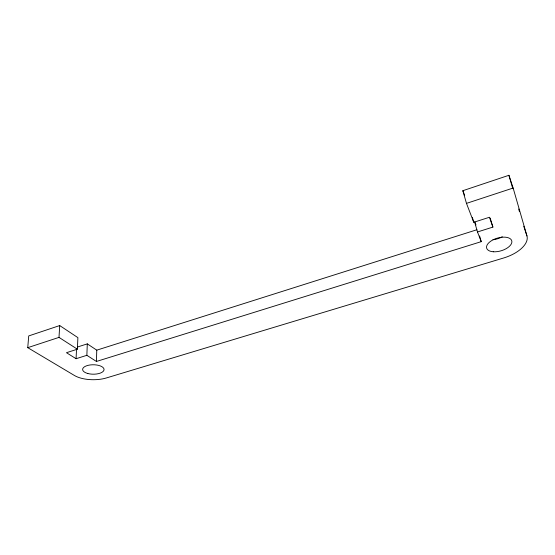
<?xml version="1.0" encoding="UTF-8"?>
<svg xmlns="http://www.w3.org/2000/svg" width="555" height="555" viewBox="0 0 555 555"><rect width="100%" height="100%" fill="white"/><g stroke="black" fill="none" stroke-linecap="round" stroke-linejoin="round"><path stroke-width="0.83" d="M479.589 235.979L481.234 241.654L96.431 361.465L96.771 350.156L87.295 343.871L77.422 347.035M96.431 361.465L86.864 355.311L87.295 343.871M86.864 355.311L76.084 358.717L66.468 352.696L77.374 349.206L77.894 337.634L59.704 325.563L28.721 335.928L27.75 347.666L74.488 375.52A23.268 10.247 0.3 0 0 106.428 377.941L503.739 257.957A28.922 14.61 -16.4 0 0 526.959 235.951L513.139 188.034L508.914 175.29L462.849 190.698L466.477 203.38L473.762 222.284L489.448 217.262L492.902 227.092L477.494 231.962L474.657 222.118M76.084 358.717L76.528 348.935M77.374 349.206L59.003 337.385L59.704 325.563M27.75 347.666L59.003 337.385M466.477 203.38L513.139 188.034M96.771 350.156L476.884 229.756M477.494 231.962L481.234 241.654M462.849 190.698L464.681 195.485M474.816 221.931L475.975 224.955M523.767 226.253L526.959 235.951M490.162 218.059L492.902 227.092M508.914 175.29L512.73 188.45M518.682 209.02L519.397 211.49M472.333 217.31L473.762 222.284M502.296 236.77A12.952 6.702 -16.7 0 1 492.951 239.718M87.794 373.501A10.718 4.724 0.3 0 0 104.056 369.616A10.718 4.724 0.3 0 0 88.169 365.322A10.718 4.724 0.3 0 0 87.794 373.501M493.27 251.769A13.084 6.611 -16.4 0 0 511.883 241.501A13.084 6.611 -16.4 0 0 492.438 240.155A13.084 6.611 -16.4 0 0 493.27 251.769"/></g></svg>
